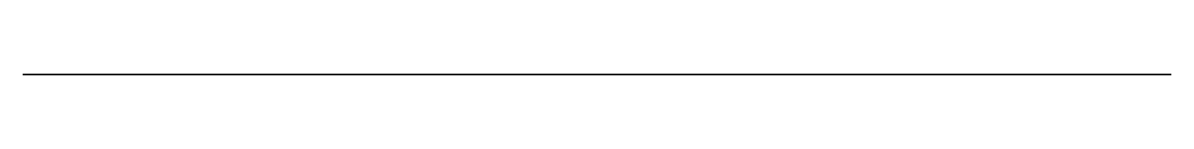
# Model space of a CAD drawing. Header units: millimetres. Extents: x 110.7 to 174.4, y 0 to 0.
import ezdxf

# ---------------------------------------------------------------- set-up
doc = ezdxf.new("R2010")
doc.units = ezdxf.units.MM
doc.layers.get('0').update_dxf_attribs({"color": 173, "true_color": 0x5858e1})

msp = doc.modelspace()

# ---------------------------------------------------------------- linework, layer by layer
at = {"color": 231, "true_color": 0xe499b8}
msp.add_polyline3d([(158.021, 0, -215.09), (161.368, 0, -215.09), (161.407, 0, -214.946), (161.454, 0, -214.805), (161.509, 0, -214.667), (161.57, 0, -214.533), (161.639, 0, -214.403), (161.715, 0, -214.278), (161.798, 0, -214.157), (161.887, 0, -214.041), (161.982, 0, -213.93), (162.083, 0, -213.824), (162.191, 0, -213.724), (162.303, 0, -213.629), (162.422, 0, -213.541), (162.545, 0, -213.46), (162.673, 0, -213.385), (162.806, 0, -213.316), (162.943, 0, -213.256), (163.082, 0, -213.204), (163.224, 0, -213.159), (163.366, 0, -213.123), (163.511, 0, -213.095), (163.656, 0, -213.075), (163.802, 0, -213.062), (163.948, 0, -213.058), (164.095, 0, -213.062), (164.241, 0, -213.075), (164.386, 0, -213.095), (164.53, 0, -213.123), (164.673, 0, -213.159), (164.814, 0, -213.204), (164.953, 0, -213.256), (165.09, 0, -213.316), (165.223, 0, -213.385), (165.351, 0, -213.46), (165.475, 0, -213.541), (165.593, 0, -213.629), (165.706, 0, -213.724), (165.813, 0, -213.824), (165.914, 0, -213.93), (166.01, 0, -214.041), (166.099, 0, -214.157), (166.181, 0, -214.278), (166.257, 0, -214.403), (166.326, 0, -214.533), (166.388, 0, -214.667), (166.442, 0, -214.805), (166.489, 0, -214.946), (166.528, 0, -215.09), (166.931, 0, -215.09), (167.168, 0, -215.076), (167.405, 0, -215.075), (167.641, 0, -215.088), (167.876, 0, -215.114), (168.109, 0, -215.154), (168.339, 0, -215.207), (168.567, 0, -215.273), (168.791, 0, -215.352), (169.01, 0, -215.444), (169.222, 0, -215.549), (169.428, 0, -215.665), (169.627, 0, -215.792), (169.819, 0, -215.931), (170.002, 0, -216.08), (170.177, 0, -216.24), (170.342, 0, -216.41), (170.497, 0, -216.59), (170.641, 0, -216.778), (170.773, 0, -216.973), (170.893, 0, -217.176), (171.003, 0, -217.385), (171.101, 0, -217.6), (171.189, 0, -217.821), (171.266, 0, -218.045), (171.329, 0, -218.234), (171.399, 0, -218.419), (171.476, 0, -218.602), (171.56, 0, -218.782), (171.65, 0, -218.959), (171.746, 0, -219.132), (171.849, 0, -219.302), (171.958, 0, -219.468), (172.073, 0, -219.63), (172.194, 0, -219.788), (172.32, 0, -219.941), (172.452, 0, -220.089), (172.589, 0, -220.232), (172.731, 0, -220.371), (172.878, 0, -220.504), (173.03, 0, -220.632), (173.187, 0, -220.754), (173.348, 0, -220.87), (173.513, 0, -220.98), (173.682, 0, -221.084), (173.854, 0, -221.182), (174.03, 0, -221.273), (174.21, 0, -221.358), (174.392, 0, -221.437), (174.392, 0, -225.792), (154.394, 0, -225.792), (152.884, 0, -224.261), (130.629, 0, -224.261), (129.083, 0, -225.792), (110.667, 0, -225.792), (110.667, 0, -208.978), (110.669, 0, -208.868), (110.678, 0, -208.76), (110.691, 0, -208.653), (110.71, 0, -208.548), (110.734, 0, -208.445), (110.763, 0, -208.343), (110.796, 0, -208.244), (110.835, 0, -208.147), (110.878, 0, -208.052), (110.925, 0, -207.96), (110.976, 0, -207.871), (111.032, 0, -207.784), (111.091, 0, -207.7), (111.155, 0, -207.619), (111.222, 0, -207.542), (111.293, 0, -207.468), (111.367, 0, -207.397), (111.445, 0, -207.33), (111.525, 0, -207.266), (111.609, 0, -207.207), (111.696, 0, -207.151), (111.785, 0, -207.099), (111.878, 0, -207.052), (111.972, 0, -207.009), (112.069, 0, -206.971), (112.168, 0, -206.938), (112.27, 0, -206.909), (112.373, 0, -206.885), (112.478, 0, -206.866), (112.585, 0, -206.852), (112.694, 0, -206.844), (112.804, 0, -206.841), (122.442, 0, -206.841), (122.833, 0, -206.853), (123.027, 0, -206.868), (123.22, 0, -206.89), (123.41, 0, -206.919), (123.598, 0, -206.955), (123.782, 0, -206.998), (123.963, 0, -207.05), (124.139, 0, -207.11), (124.31, 0, -207.179), (124.475, 0, -207.256), (124.635, 0, -207.343), (124.788, 0, -207.44), (124.861, 0, -207.492), (124.933, 0, -207.547), (125.003, 0, -207.604), (125.071, 0, -207.664), (125.137, 0, -207.727), (125.2, 0, -207.792), (125.886, 0, -208.532), (125.939, 0, -208.586), (125.993, 0, -208.637), (126.049, 0, -208.685), (126.106, 0, -208.73), (126.166, 0, -208.772), (126.227, 0, -208.811), (126.289, 0, -208.847), (126.352, 0, -208.88), (126.417, 0, -208.911), (126.483, 0, -208.938), (126.55, 0, -208.962), (126.618, 0, -208.984), (126.686, 0, -209.002), (126.755, 0, -209.017), (126.825, 0, -209.029), (126.895, 0, -209.038), (126.965, 0, -209.044), (127.036, 0, -209.047), (127.107, 0, -209.047), (127.178, 0, -209.044), (127.248, 0, -209.038), (127.319, 0, -209.028), (127.389, 0, -209.016), (127.459, 0, -209), (127.528, 0, -208.981), (127.596, 0, -208.959), (127.664, 0, -208.934), (127.731, 0, -208.905), (127.797, 0, -208.874), (127.862, 0, -208.839), (127.926, 0, -208.801), (127.988, 0, -208.759), (128.385, 0, -208.461), (128.587, 0, -208.317), (128.692, 0, -208.252), (128.801, 0, -208.194), (128.98, 0, -208.11), (129.163, 0, -208.034), (129.538, 0, -207.9), (129.923, 0, -207.79), (130.317, 0, -207.7), (130.715, 0, -207.628), (131.117, 0, -207.571), (131.918, 0, -207.487), (132.418, 0, -207.456), (132.918, 0, -207.45), (133.417, 0, -207.47), (133.914, 0, -207.514), (134.408, 0, -207.584), (134.898, 0, -207.678), (135.384, 0, -207.797), (135.863, 0, -207.941), (136.335, 0, -208.11), (136.795, 0, -208.303), (137.244, 0, -208.519), (137.681, 0, -208.757), (138.107, 0, -209.017), (138.521, 0, -209.296), (138.923, 0, -209.593), (139.313, 0, -209.908), (143.597, 0, -213.516), (145.529, 0, -215.11), (146.034, 0, -215.469), (146.557, 0, -215.798), (146.827, 0, -215.949), (147.103, 0, -216.09), (147.386, 0, -216.219), (147.676, 0, -216.336), (148.27, 0, -216.539), (148.874, 0, -216.705), (149.486, 0, -216.834), (150.104, 0, -216.924), (150.726, 0, -216.977), (151.351, 0, -216.991), (151.977, 0, -216.968), (152.602, 0, -216.906), (153.123, 0, -216.824), (153.638, 0, -216.716), (154.145, 0, -216.581), (154.645, 0, -216.421), (155.135, 0, -216.236), (155.615, 0, -216.026), (156.084, 0, -215.791), (156.542, 0, -215.532), (156.714, 0, -215.435), (156.89, 0, -215.349), (157.071, 0, -215.273), (157.255, 0, -215.209), (157.443, 0, -215.158), (157.538, 0, -215.138), (157.634, 0, -215.121), (157.73, 0, -215.108), (157.827, 0, -215.098), (157.924, 0, -215.092)], close=True, dxfattribs=at)

doc.saveas('drawing.dxf')
